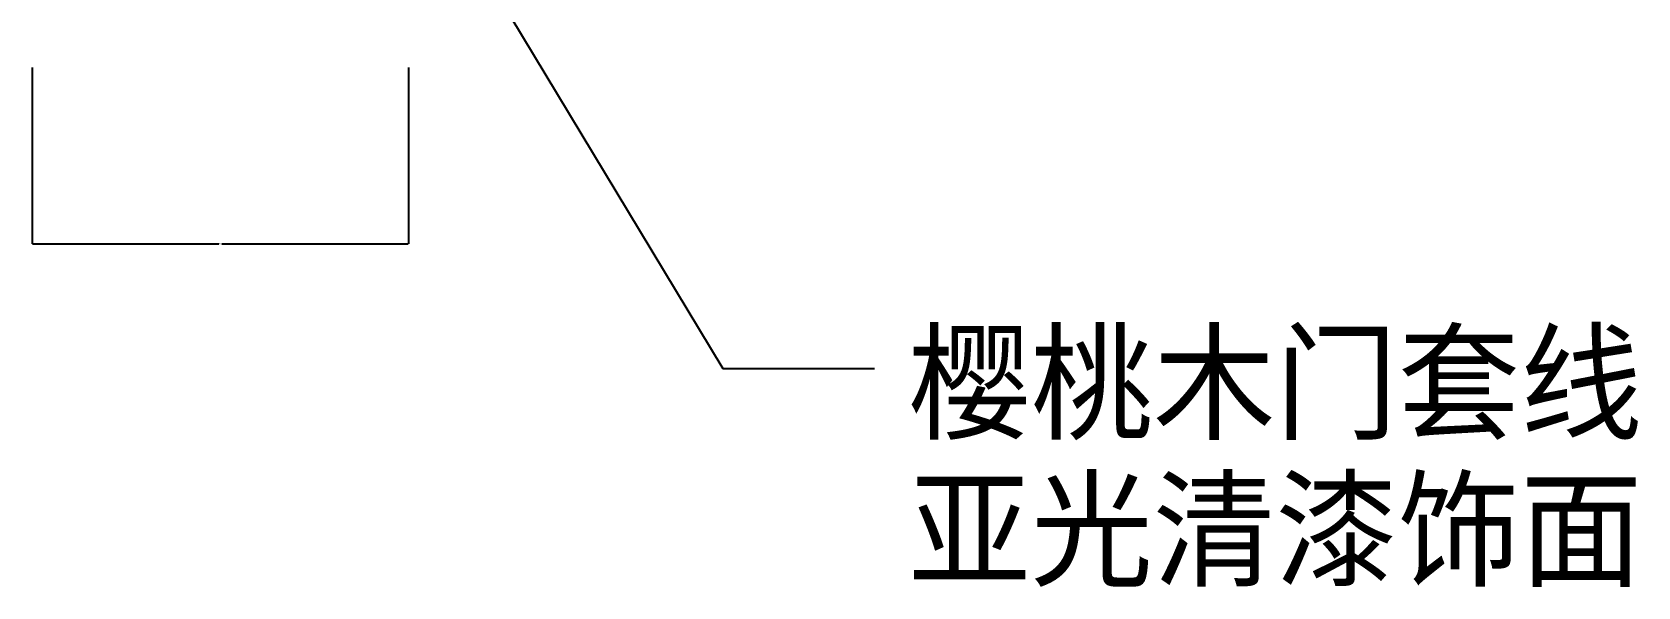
# Model space of a CAD drawing. Header units: metres. Extents: x 139 to 5307, y 329 to 6874.
# Drawn here: x 3913 to 4937, y 983 to 1337 of the extents above; entities that cross this region are included whole.
import ezdxf

# ---------------------------------------------------------------- set-up
doc = ezdxf.new("R2010")
doc.units = ezdxf.units.M
for name, color, linetype in [('BH', 3, 'Continuous'), ('DIM', 3, 'Continuous'), ('TEXT', 3, 'Continuous')]:
    doc.layers.add(name, color=color, linetype=linetype)
doc.dimstyles.get("Standard").update_dxf_attribs({"dimtxt": 2.5, "dimasz": 2.5, "dimexe": 1.25, "dimexo": 0.625, "dimtad": 1, "dimcen": 2.5, "dimazin": 3, "dimtfac": 1, "dimtmove": 0, "dimatfit": 3})

# ---------------------------------------------------------------- blocks, each defined once
blk = doc.blocks.new('*D17')
for p, q in [((3912.98, 1314.84), (3912.98, 1202.37)), ((4152.98, 1314.84), (4152.98, 1202.37)), ((3913.23, 1202.37), (4031.98, 1202.37)), ((4033.98, 1202.37), (4152.73, 1202.37))]:
    blk.add_line(p, q)
at = {"layer": 'Defpoints'}
for p in [(3912.98, 1314.84), (4152.98, 1314.84), (3912.98, 1202.37)]:
    blk.add_point(p, dxfattribs=at)
at = {"layer": 'DIM', "insert": (4032.98, 1202.37), "char_height": 1, "attachment_point": 5}
blk.add_mtext('80', dxfattribs=at)

msp = doc.modelspace()

# ---------------------------------------------------------------- texts
at = {"layer": 'TEXT'}
for s, p in [('樱桃木门套线', (4471.67, 1083.78)), ('亚光清漆饰面', (4471.67, 990.04))]:
    msp.add_text(s, height=60, dxfattribs=at).set_placement(p)

# ---------------------------------------------------------------- dimensions: what is measured, and where the dimension line sits
at = {"layer": 'DIM'}
dim = msp.add_linear_dim(base=(3912.98, 1202.37), p1=(3912.98, 1314.84), p2=(4152.98, 1314.84), text='80', dimstyle='Standard', dxfattribs=at)
dim.commit()
dim.dimension.update_dxf_attribs({"geometry": '*D17', "text_midpoint": (4032.98, 1202.37)})

# ---------------------------------------------------------------- leaders
at = {"layer": 'BH'}
msp.add_leader([(4108.65, 1528.55), (4353.44, 1122.74), (4450.05, 1122.74)], dimstyle='Standard', dxfattribs=at)

doc.saveas('drawing.dxf')
